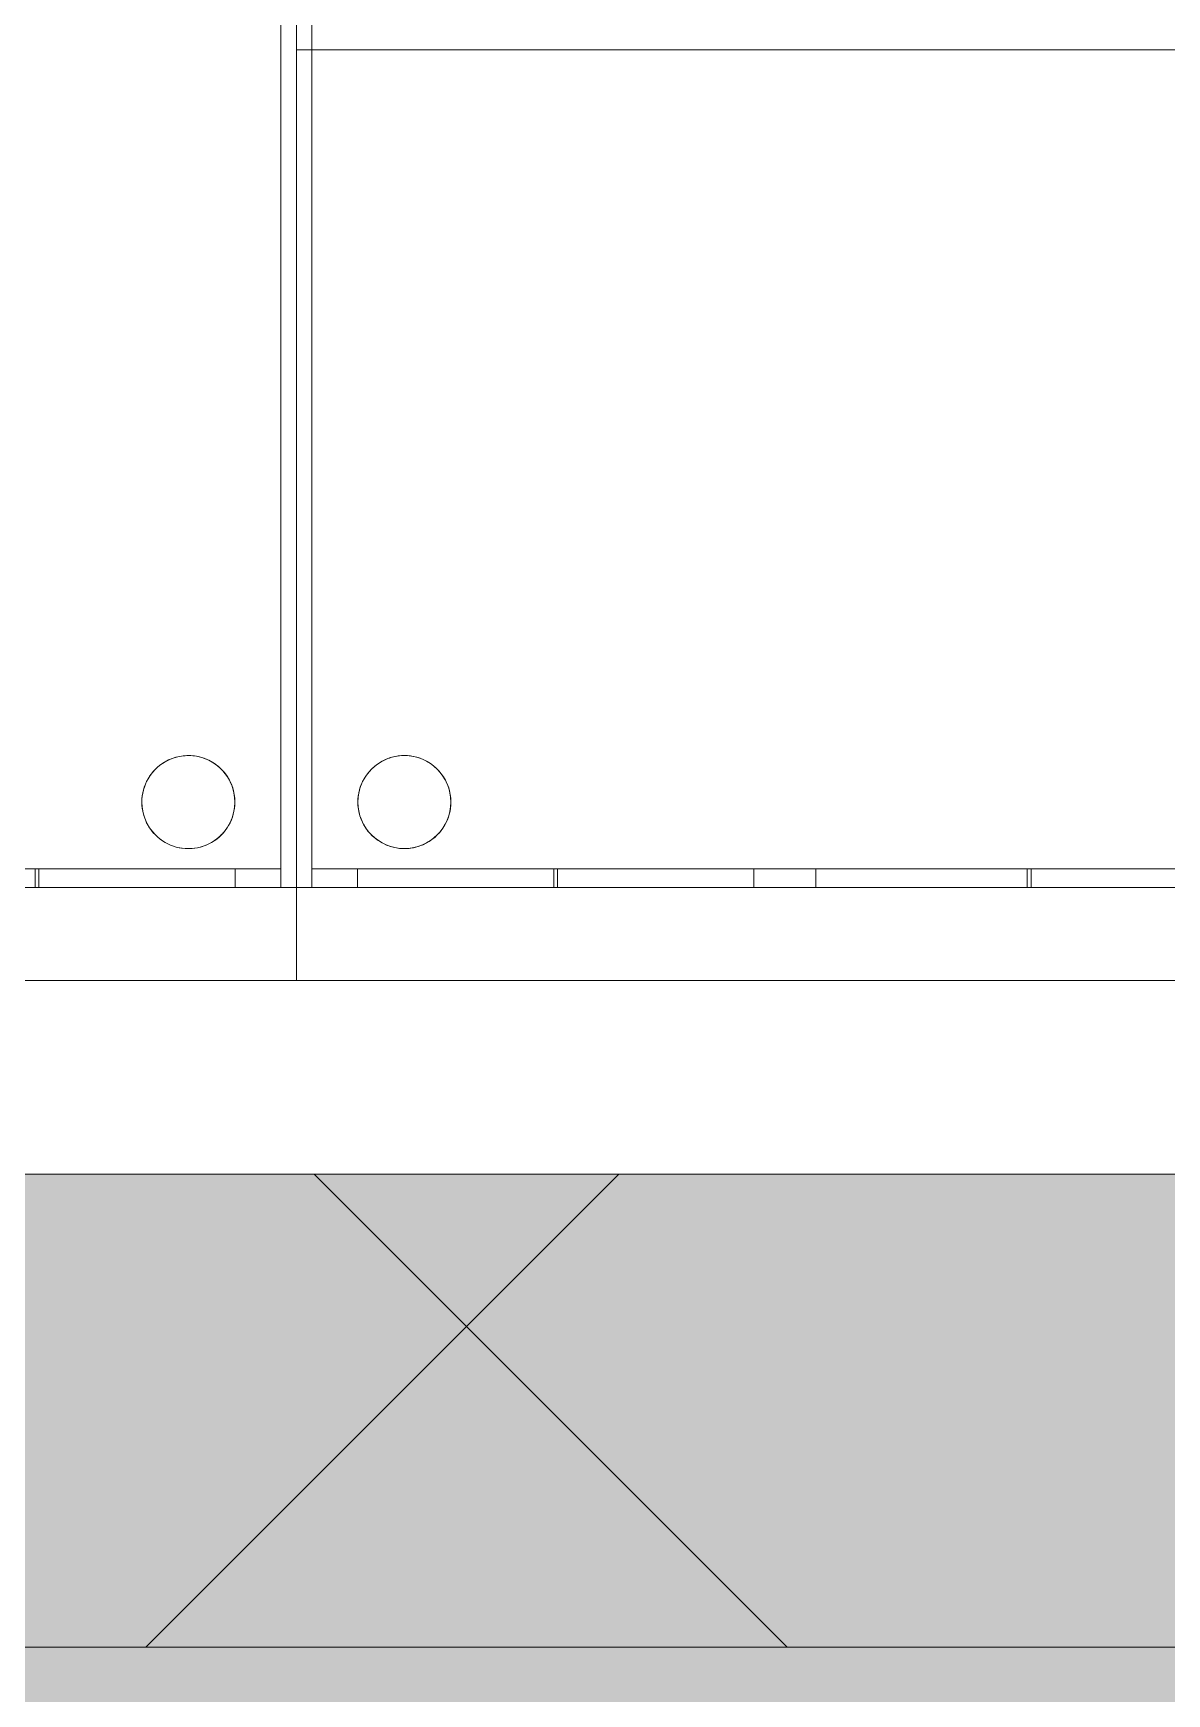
# Model space of a CAD drawing. Header units: inches. Extents: x -430 to 361, y -510 to 778.
# Drawn here: x -108.8 to -90.53, y -362.29 to -335.52 of the extents above; entities that cross this region are included whole.
import ezdxf

# ---------------------------------------------------------------- set-up
doc = ezdxf.new("R2010")
doc.units = ezdxf.units.IN
doc.header["$MEASUREMENT"] = 0
doc.layers.get('0').update_dxf_attribs({"color": 8})
for name, color, linetype, lineweight in [('A-DETL', 8, 'Continuous', 9), ('A-DETL-GENF', 8, 'Continuous', 9), ('A-WALL-PATT', 8, 'Continuous', 13), ('I-WALL', 8, 'Continuous', 9), ('Q-CASE', 8, 'Continuous', 9), ('Q-SPCQ', 8, 'Continuous', 9), ('S-STRS-MBND', 8, 'Continuous', 9)]:
    doc.layers.add(name, color=color, linetype=linetype, lineweight=lineweight)

# ---------------------------------------------------------------- blocks, each defined once
blk = doc.blocks.new('Hecht_PAD_AA-Arch_detached_rvt-1-Test Fit - First Floor Plan')
at = {"layer": 'A-WALL-PATT'}
h = blk.add_hatch(dxfattribs=at)
h.set_pattern_fill('FP_19', color=256, style=0, pattern_type=2)
h.set_pattern_definition([(45, (0, 0), (-8.48528, 8.48528), []), (135, (0, 0), (-8.48528, -8.48528), [])])
h.paths.add_polyline_path([(-45.918, -361.544), (-45.862, -361.544), (-45.862, -353.919), (-208.984, -353.919), (-208.979, -361.544), (-49.167, -361.544)], flags=0)
h.paths.add_polyline_path([(-246.482, -361.544), (-244.984, -361.544), (-244.984, -353.919), (-250.237, -353.919), (-250.237, -361.544)], flags=0)
at = {"layer": 'I-WALL'}
for p, q in [((-45.862, -353.919), (-208.979, -353.919)), ((-208.984, -361.544), (-45.862, -361.544))]:
    blk.add_line(p, q, dxfattribs=at)
at = {"layer": 'S-STRS-MBND'}
for p, q in [((-84.671, -361.544), (-194.671, -361.544)), ((-95.671, -361.544), (-183.362, -361.544)), ((-56.862, -361.544), (-95.671, -361.544))]:
    blk.add_line(p, q, dxfattribs=at)
blk = doc.blocks.new('Upper Cabinet - Standard Upper Cabinet-2743165-Test Fit - First Floor Plan')
at = {"layer": 'Q-CASE'}
for p, q in [((114.718, 0), (56.022, 0)), ((114.718, -15), (114.718, 0)), ((-47.262, -15), (114.718, -15))]:
    blk.add_line(p, q, dxfattribs=at)
blk = doc.blocks.new('Equipment_Refrigerator Undercounter_HC_2 - Equipment_Refrigerator Undercounter_HC__VOA-V2-Test Fit - First Floor Plan')
at = {"layer": 'Q-SPCQ'}
for p, q in [((0, 0), (0, 21.5)), ((0, 21.5), (0, 0)), ((0.25, 0), (0.25, 21.5)), ((0.25, 0.297), (0.25, 21.5)), ((0.25, 0.297), (0.25, 0)), ((0.25, 0), (0.25, 0.297)), ((0.25, 0.297), (0.985, 0.297)), ((20, 0.297), (0.25, 0.297)), ((0.25, 0), (0.25, 0.297)), ((0.985, 0.297), (4.126, 0.297)), ((4.149, 0.297), (0.985, 0.297)), ((0.985, 0.297), (4.149, 0.297)), ((4.149, 0.297), (0.985, 0.297)), ((0.985, 0.297), (4.149, 0.297)), ((4.149, 0.297), (0.985, 0.297)), ((0.985, 0.297), (4.149, 0.297)), ((4.149, 0.297), (0.985, 0.297)), ((0.985, 0.297), (4.149, 0.297)), ((4.149, 0.297), (0.985, 0.297)), ((0.985, 0.297), (4.149, 0.297)), ((4.149, 0.297), (0.985, 0.297)), ((0.985, 0.297), (4.149, 0.297)), ((0.985, 0), (0.985, 0.297)), ((0.985, 0.297), (0.985, 0)), ((0.985, 0), (0.985, 0.297)), ((0.985, 0.297), (0.985, 0)), ((0.985, 0), (0.985, 0.297)), ((0.985, 0.297), (0.985, 0)), ((0.985, 0), (0.985, 0.297)), ((0.985, 0.297), (0.985, 0)), ((0.985, 0), (0.985, 0.297)), ((0.985, 0.297), (0.985, 0)), ((0.985, 0), (0.985, 0.297)), ((0.985, 0.297), (0.985, 0)), ((4.149, 0.297), (4.211, 0.297)), ((4.149, 0), (4.149, 0.297)), ((4.149, 0.297), (4.149, 0)), ((4.149, 0), (4.149, 0.297)), ((4.149, 0.297), (4.149, 0)), ((4.149, 0), (4.149, 0.297)), ((4.149, 0.297), (4.149, 0)), ((4.149, 0), (4.149, 0.297)), ((4.149, 0.297), (4.149, 0)), ((4.149, 0), (4.149, 0.297)), ((4.149, 0.297), (4.149, 0)), ((4.149, 0), (4.149, 0.297)), ((4.149, 0.297), (4.149, 0)), ((4.211, 0.297), (7.375, 0.297)), ((7.375, 0.297), (4.211, 0.297)), ((4.211, 0.297), (7.375, 0.297)), ((7.375, 0.297), (4.211, 0.297)), ((4.211, 0.297), (7.375, 0.297)), ((7.375, 0.297), (4.211, 0.297)), ((4.211, 0.297), (7.375, 0.297)), ((7.375, 0.297), (4.211, 0.297)), ((4.211, 0.297), (7.375, 0.297)), ((7.375, 0.297), (4.211, 0.297)), ((4.211, 0.297), (7.375, 0.297)), ((7.375, 0.297), (4.211, 0.297)), ((4.211, 0.297), (7.375, 0.297)), ((4.211, 0), (4.211, 0.297)), ((4.211, 0.297), (4.211, 0)), ((4.211, 0), (4.211, 0.297)), ((4.211, 0.297), (4.211, 0)), ((4.211, 0), (4.211, 0.297)), ((4.211, 0.297), (4.211, 0)), ((4.211, 0), (4.211, 0.297)), ((4.211, 0.297), (4.211, 0)), ((4.211, 0), (4.211, 0.297)), ((4.211, 0.297), (4.211, 0)), ((4.211, 0), (4.211, 0.297)), ((4.211, 0.297), (4.211, 0)), ((7.375, 0.297), (8.375, 0.297)), ((7.375, 0), (7.375, 0.297)), ((7.375, 0.297), (7.375, 0)), ((7.375, 0), (7.375, 0.297)), ((7.375, 0.297), (7.375, 0)), ((7.375, 0), (7.375, 0.297)), ((7.375, 0.297), (7.375, 0)), ((7.375, 0), (7.375, 0.297)), ((7.375, 0.297), (7.375, 0)), ((7.375, 0), (7.375, 0.297)), ((7.375, 0.297), (7.375, 0)), ((7.375, 0), (7.375, 0.297)), ((7.375, 0.297), (7.375, 0)), ((8.375, 0.297), (11.781, 0.297)), ((11.781, 0.297), (8.375, 0.297)), ((8.375, 0.297), (11.781, 0.297)), ((11.781, 0.297), (8.375, 0.297)), ((8.375, 0.297), (11.781, 0.297)), ((11.781, 0.297), (8.375, 0.297)), ((8.375, 0.297), (11.781, 0.297)), ((11.781, 0.297), (8.375, 0.297)), ((8.375, 0.297), (11.781, 0.297)), ((11.781, 0.297), (8.375, 0.297)), ((8.375, 0.297), (11.781, 0.297)), ((11.781, 0.297), (8.375, 0.297)), ((8.375, 0.297), (11.781, 0.297)), ((8.375, 0), (8.375, 0.297)), ((8.375, 0.297), (8.375, 0)), ((8.375, 0), (8.375, 0.297)), ((8.375, 0.297), (8.375, 0)), ((8.375, 0), (8.375, 0.297)), ((8.375, 0.297), (8.375, 0)), ((8.375, 0), (8.375, 0.297)), ((8.375, 0.297), (8.375, 0)), ((8.375, 0), (8.375, 0.297)), ((8.375, 0.297), (8.375, 0)), ((8.375, 0), (8.375, 0.297)), ((8.375, 0.297), (8.375, 0)), ((11.781, 0.297), (11.844, 0.297)), ((11.781, 0), (11.781, 0.297)), ((11.781, 0.297), (11.781, 0)), ((11.781, 0), (11.781, 0.297)), ((11.781, 0.297), (11.781, 0)), ((11.781, 0), (11.781, 0.297)), ((11.781, 0.297), (11.781, 0)), ((11.781, 0), (11.781, 0.297)), ((11.781, 0.297), (11.781, 0)), ((11.781, 0), (11.781, 0.297)), ((11.781, 0.297), (11.781, 0)), ((11.781, 0), (11.781, 0.297)), ((11.781, 0.297), (11.781, 0)), ((11.844, 0.297), (15.25, 0.297)), ((15.25, 0.297), (11.844, 0.297)), ((11.844, 0.297), (15.25, 0.297)), ((15.25, 0.297), (11.844, 0.297)), ((11.844, 0.297), (15.25, 0.297)), ((15.25, 0.297), (11.844, 0.297)), ((11.844, 0.297), (15.25, 0.297)), ((15.25, 0.297), (11.844, 0.297)), ((11.844, 0.297), (15.25, 0.297)), ((15.25, 0.297), (11.844, 0.297)), ((11.844, 0.297), (15.25, 0.297)), ((15.25, 0.297), (11.844, 0.297)), ((11.844, 0.297), (15.25, 0.297)), ((11.844, 0), (11.844, 0.297)), ((11.844, 0.297), (11.844, 0)), ((11.844, 0), (11.844, 0.297)), ((11.844, 0.297), (11.844, 0)), ((11.844, 0), (11.844, 0.297)), ((11.844, 0.297), (11.844, 0)), ((11.844, 0), (11.844, 0.297)), ((11.844, 0.297), (11.844, 0)), ((11.844, 0), (11.844, 0.297)), ((11.844, 0.297), (11.844, 0)), ((11.844, 0), (11.844, 0.297)), ((11.844, 0.297), (11.844, 0)), ((0, 0), (20, 0)), ((0.25, 0), (0, 0)), ((0.985, 0), (0.25, 0)), ((20, 0), (0.25, 0)), ((0.985, 0), (0.25, 0)), ((0.985, 0), (0.25, 0)), ((0.25, 0), (20, 0)), ((4.126, 0), (0.985, 0)), ((4.149, 0), (0.985, 0)), ((0.985, 0), (4.149, 0)), ((4.149, 0), (0.985, 0)), ((0.985, 0), (4.149, 0)), ((4.149, 0), (0.985, 0)), ((0.985, 0), (4.149, 0)), ((4.149, 0), (0.985, 0)), ((0.985, 0), (4.149, 0)), ((4.149, 0), (0.985, 0)), ((0.985, 0), (4.149, 0)), ((4.149, 0), (0.985, 0)), ((0.985, 0), (4.149, 0)), ((4.126, 0), (0.985, 0)), ((4.126, 0), (0.985, 0)), ((4.211, 0), (4.149, 0)), ((4.211, 0), (4.149, 0)), ((4.211, 0), (4.149, 0)), ((7.375, 0), (4.211, 0)), ((7.375, 0), (4.211, 0)), ((4.211, 0), (7.375, 0)), ((7.375, 0), (4.211, 0)), ((4.211, 0), (7.375, 0)), ((7.375, 0), (4.211, 0)), ((4.211, 0), (7.375, 0)), ((7.375, 0), (4.211, 0)), ((4.211, 0), (7.375, 0)), ((7.375, 0), (4.211, 0)), ((4.211, 0), (7.375, 0)), ((7.375, 0), (4.211, 0)), ((4.211, 0), (7.375, 0)), ((7.375, 0), (4.211, 0)), ((7.375, 0), (4.211, 0)), ((8.375, 0), (7.375, 0)), ((8.375, 0), (7.375, 0)), ((8.375, 0), (7.375, 0)), ((11.781, 0), (8.375, 0)), ((11.781, 0), (8.375, 0)), ((8.375, 0), (11.781, 0)), ((11.781, 0), (8.375, 0)), ((8.375, 0), (11.781, 0)), ((11.781, 0), (8.375, 0)), ((8.375, 0), (11.781, 0)), ((11.781, 0), (8.375, 0)), ((8.375, 0), (11.781, 0)), ((11.781, 0), (8.375, 0)), ((8.375, 0), (11.781, 0)), ((11.781, 0), (8.375, 0)), ((8.375, 0), (11.781, 0)), ((11.781, 0), (8.375, 0)), ((11.781, 0), (8.375, 0)), ((11.844, 0), (11.781, 0)), ((11.844, 0), (11.781, 0)), ((11.844, 0), (11.781, 0)), ((15.25, 0), (11.844, 0)), ((15.25, 0), (11.844, 0)), ((11.844, 0), (15.25, 0)), ((15.25, 0), (11.844, 0)), ((11.844, 0), (15.25, 0)), ((15.25, 0), (11.844, 0)), ((11.844, 0), (15.25, 0)), ((15.25, 0), (11.844, 0)), ((11.844, 0), (15.25, 0)), ((15.25, 0), (11.844, 0)), ((11.844, 0), (15.25, 0)), ((15.25, 0), (11.844, 0)), ((11.844, 0), (15.25, 0)), ((15.25, 0), (11.844, 0)), ((15.25, 0), (11.844, 0))]:
    blk.add_line(p, q, dxfattribs=at)
for start, end in [(0, 180), (120, 150), (105, 120), (75, 105), (0, 75), (150, 180), (180, 0), (180, 315), (330, 0), (315, 330)]:
    blk.add_arc((1.741, 1.375), 0.75, start, end, dxfattribs=at)
blk = doc.blocks.new('Equipment_Refrigerator Undercounter_HC_2 - Equipment_Refrigerator Undercounter_HC__VOA-V3-Test Fit - First Floor Plan')
at = {"layer": 'Q-SPCQ'}
for p, q in [((0, 0), (0, -21.5)), ((0, -21.5), (0, 0)), ((20, 0), (0, 0)), ((0, 0), (0.25, 0)), ((0.25, -0.297), (0.25, 0)), ((0.25, 0), (0.25, -0.297)), ((0.25, 0), (0.985, 0)), ((0.25, 0), (20, 0)), ((20, 0), (0.25, 0)), ((0.25, 0), (0.985, 0)), ((0.25, 0), (0.985, 0)), ((0.25, -21.5), (0.25, 0)), ((0.25, -0.297), (0.25, 0)), ((0.985, 0), (4.149, 0)), ((4.149, 0), (0.985, 0)), ((0.985, 0), (4.149, 0)), ((4.149, 0), (0.985, 0)), ((0.985, 0), (4.149, 0)), ((4.149, 0), (0.985, 0)), ((0.985, 0), (4.149, 0)), ((4.149, 0), (0.985, 0)), ((0.985, 0), (4.149, 0)), ((4.149, 0), (0.985, 0)), ((0.985, 0), (4.149, 0)), ((4.149, 0), (0.985, 0)), ((0.985, 0), (4.149, 0)), ((0.985, 0), (0.985, -0.297)), ((0.985, -0.297), (0.985, 0)), ((0.985, 0), (0.985, -0.297)), ((0.985, -0.297), (0.985, 0)), ((0.985, 0), (0.985, -0.297)), ((0.985, -0.297), (0.985, 0)), ((0.985, 0), (0.985, -0.297)), ((0.985, -0.297), (0.985, 0)), ((0.985, 0), (0.985, -0.297)), ((0.985, -0.297), (0.985, 0)), ((0.985, 0), (0.985, -0.297)), ((0.985, -0.297), (0.985, 0)), ((0.985, 0), (4.149, 0)), ((0.985, 0), (4.149, 0)), ((4.149, 0), (4.211, 0)), ((4.149, 0), (4.149, -0.297)), ((4.149, -0.297), (4.149, 0)), ((4.149, 0), (4.149, -0.297)), ((4.149, -0.297), (4.149, 0)), ((4.149, 0), (4.149, -0.297)), ((4.149, -0.297), (4.149, 0)), ((4.149, 0), (4.149, -0.297)), ((4.149, -0.297), (4.149, 0)), ((4.149, 0), (4.149, -0.297)), ((4.149, -0.297), (4.149, 0)), ((4.149, 0), (4.149, -0.297)), ((4.149, -0.297), (4.149, 0)), ((4.149, 0), (4.211, 0)), ((4.149, 0), (4.211, 0)), ((4.211, 0), (7.375, 0)), ((7.375, 0), (4.211, 0)), ((4.211, 0), (7.375, 0)), ((7.375, 0), (4.211, 0)), ((4.211, 0), (7.375, 0)), ((7.375, 0), (4.211, 0)), ((4.211, 0), (7.375, 0)), ((7.375, 0), (4.211, 0)), ((4.211, 0), (7.375, 0)), ((7.375, 0), (4.211, 0)), ((4.211, 0), (7.375, 0)), ((7.375, 0), (4.211, 0)), ((4.211, 0), (7.375, 0)), ((4.211, 0), (4.211, -0.297)), ((4.211, -0.297), (4.211, 0)), ((4.211, 0), (4.211, -0.297)), ((4.211, -0.297), (4.211, 0)), ((4.211, 0), (4.211, -0.297)), ((4.211, -0.297), (4.211, 0)), ((4.211, 0), (4.211, -0.297)), ((4.211, -0.297), (4.211, 0)), ((4.211, 0), (4.211, -0.297)), ((4.211, -0.297), (4.211, 0)), ((4.211, 0), (4.211, -0.297)), ((4.211, -0.297), (4.211, 0)), ((4.211, 0), (7.375, 0)), ((4.211, 0), (7.375, 0)), ((0.985, -0.297), (0.25, -0.297)), ((0.25, -0.297), (20, -0.297)), ((0.25, -21.5), (0.25, -0.297)), ((4.149, -0.297), (0.985, -0.297)), ((4.149, -0.297), (0.985, -0.297)), ((0.985, -0.297), (4.149, -0.297)), ((4.149, -0.297), (0.985, -0.297)), ((0.985, -0.297), (4.149, -0.297)), ((4.149, -0.297), (0.985, -0.297)), ((0.985, -0.297), (4.149, -0.297)), ((4.149, -0.297), (0.985, -0.297)), ((0.985, -0.297), (4.149, -0.297)), ((4.149, -0.297), (0.985, -0.297)), ((0.985, -0.297), (4.149, -0.297)), ((4.149, -0.297), (0.985, -0.297)), ((0.985, -0.297), (4.149, -0.297)), ((4.211, -0.297), (4.149, -0.297)), ((7.375, -0.297), (4.211, -0.297)), ((7.375, -0.297), (4.211, -0.297)), ((4.211, -0.297), (7.375, -0.297)), ((7.375, -0.297), (4.211, -0.297)), ((4.211, -0.297), (7.375, -0.297)), ((7.375, -0.297), (4.211, -0.297)), ((4.211, -0.297), (7.375, -0.297)), ((7.375, -0.297), (4.211, -0.297)), ((4.211, -0.297), (7.375, -0.297)), ((7.375, -0.297), (4.211, -0.297)), ((4.211, -0.297), (7.375, -0.297)), ((7.375, -0.297), (4.211, -0.297)), ((4.211, -0.297), (7.375, -0.297))]:
    blk.add_line(p, q, dxfattribs=at)
for start, end in [(75, 180), (105, 135), (90, 105), (60, 90), (45, 75), (360, 60), (135, 165), (360, 45), (165, 180), (180, 330), (180, 225), (300, 360), (330, 360), (225, 300)]:
    blk.add_arc((1.741, -1.375), 0.75, start, end, dxfattribs=at)

msp = doc.modelspace()

# ---------------------------------------------------------------- hatches: boundary and pattern name
at = {"layer": 'A-DETL-GENF'}
h = msp.add_hatch(color=256, dxfattribs=at)
h.paths.add_polyline_path([(-154.944, -481.669), (77.423, -481.669), (77.423, -466.419), (-38.237, -466.419), (-38.237, -353.919), (-42.575, -353.919), (-38.517, -357.777), (-45.862, -458.794), (-45.862, -353.919), (-257.862, -353.919), (-257.862, -466.419), (-285.987, -466.419), (-285.987, -478.044), (-246.482, -478.044), (-246.482, -473.544), (-282.487, -473.544), (-282.487, -467.544), (-246.482, -467.544), (-246.482, -471.294), (-206.487, -471.294), (-206.487, -481.669), (-191.286, -481.669)], flags=0)
h.paths.add_polyline_path([(-357.987, -478.044), (-357.987, -473.544), (-385.987, -473.544), (-385.987, -324.107), (-390.487, -324.107), (-390.448, -478.044), (-372.996, -478.044)], flags=0)
h.paths.add_polyline_path([(15.801, -473.544), (-202.862, -473.544), (-202.862, -467.544), (73.798, -467.544), (73.798, -473.544), (26.766, -473.544)], flags=0)
h.paths.add_polyline_path([(-369.083, -467.544), (-357.987, -467.544), (-357.987, -466.419), (-378.862, -466.419), (-378.862, -324.107), (-379.987, -324.107), (-379.987, -467.544), (-370.487, -467.544)], flags=0)
h.paths.add_polyline_path([(-45.862, -462.607), (-45.862, -458.794), (-42.049, -462.607)], flags=0)
h.paths.add_polyline_path([(-379.987, 58.331), (-318.862, 58.331), (-318.862, 162.331), (-294.862, 162.331), (-294.862, 303.581), (-379.987, 303.581), (-379.987, 58.975)], flags=0)
h.paths.add_polyline_path([(-82.26, 130.456), (-36.862, 130.456), (-36.862, 165.706), (-44.487, 173.331), (-44.487, 275.331), (-36.862, 282.956), (-148.112, 282.956), (-148.112, 130.456), (-124.919, 130.456)], flags=0)
h.paths.add_polyline_path([(-73.137, 271.831), (-73.137, 271.831), (-71.927, 271.831)], flags=0)
h.paths.add_polyline_path([(-134.862, 578.331), (-39.237, 578.331), (-39.237, 578.831), (41.513, 578.831), (41.513, 593.581), (-138.487, 593.581), (-138.487, 578.331), (-136.112, 578.331)], flags=0)
h.paths.add_polyline_path([(8.595, 579.456), (-134.862, 579.456), (-134.862, 585.456), (37.888, 585.456), (37.888, 579.456), (26.766, 579.456)], flags=0)

# ---------------------------------------------------------------- linework, layer by layer
at = {"layer": 'A-DETL'}
msp.add_line((-38.237, -353.919), (-257.862, -353.919), dxfattribs=at)
at = {"layer": 'I-WALL'}
for p, q in [((77.423, -350.794), (-208.979, -350.794)), ((-208.979, -353.919), (-38.237, -353.919))]:
    msp.add_line(p, q, dxfattribs=at)

# ---------------------------------------------------------------- block references
msp.add_blockref('Hecht_PAD_AA-Arch_detached_rvt-1-Test Fit - First Floor Plan', (0, 0))
at = {"layer": 'Q-CASE', "rotation": 180}
msp.add_blockref('Upper Cabinet - Standard Upper Cabinet-2743165-Test Fit - First Floor Plan', (10.161, -350.794), dxfattribs=at)
at = {"layer": 'Q-SPCQ', "rotation": 180}
msp.add_blockref('Equipment_Refrigerator Undercounter_HC_2 - Equipment_Refrigerator Undercounter_HC__VOA-V3-Test Fit - First Floor Plan', (-104.558, -349.294), dxfattribs=at)
at = {"layer": 'Q-SPCQ'}
msp.add_blockref('Equipment_Refrigerator Undercounter_HC_2 - Equipment_Refrigerator Undercounter_HC__VOA-V2-Test Fit - First Floor Plan', (-104.558, -349.294), dxfattribs=at)

doc.saveas('drawing.dxf')
